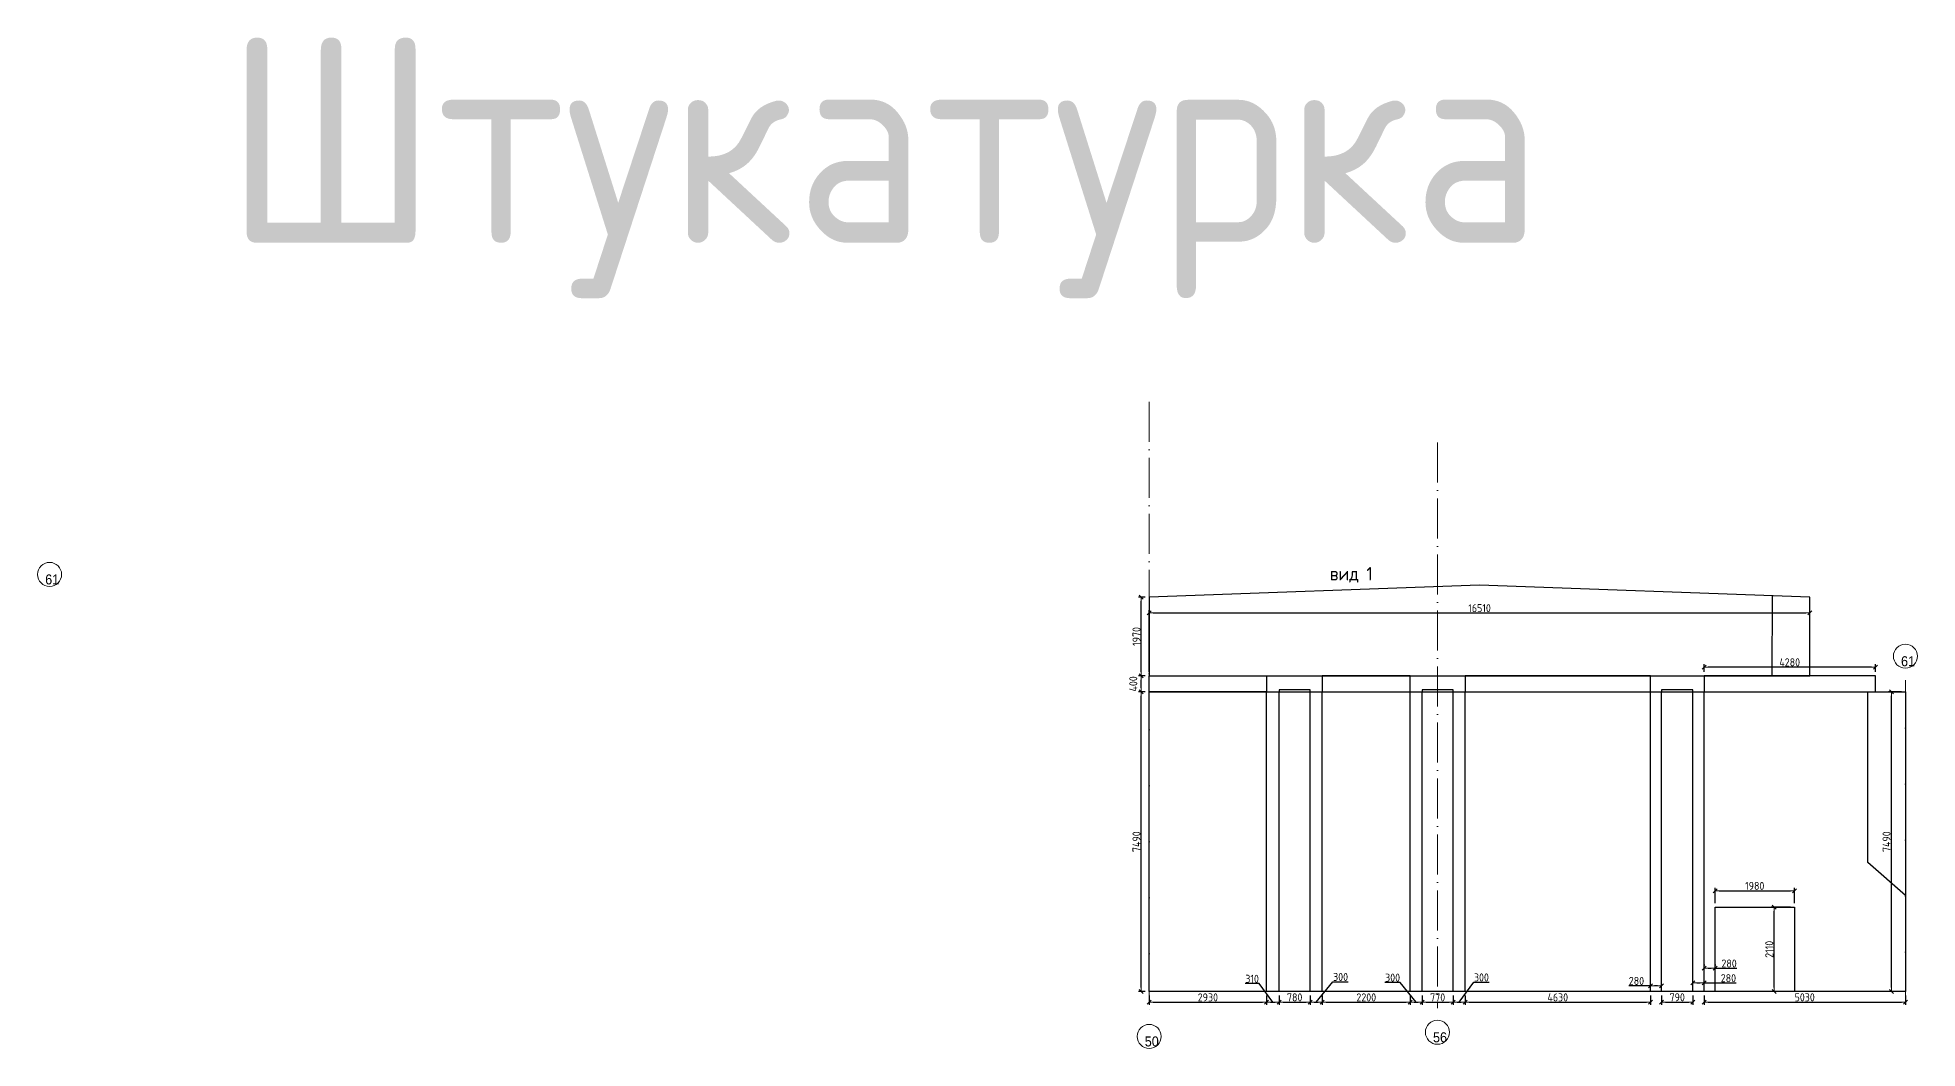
# Model space of a CAD drawing. Header units: millimetres. Extents: x 209 to 1046824, y -248937 to 510758.
# Drawn here: x 39096 to 86084, y 93667 to 118936 of the extents above; entities that cross this region are included whole.
import ezdxf

# ---------------------------------------------------------------- set-up
doc = ezdxf.new("R2010")
doc.units = ezdxf.units.MM
doc.linetypes.add('50_200_ШТРИХ_1Т_ш5_п1_п1_', pattern=[1400, 1000, -200, 0, -200])
for name, color, linetype, lineweight, true_color in [('Оси-1', 7, 'Continuous', 20, 0xaaaaaa), ('Оси-2', 7, 'Continuous', 9, 0xaaaaaa), ('Оси-3', 7, '50_200_ШТРИХ_1Т_ш5_п1_п1_', 9, 0xaaaaaa)]:
    doc.layers.add(name, color=color, linetype=linetype, lineweight=lineweight, true_color=true_color)
doc.layers.add('Основные линии', color=7, linetype='Continuous', lineweight=30)
doc.layers.add('Размеры', color=7, linetype='Continuous', lineweight=15)
doc.styles.add('Arial', font='arial.ttf', dxfattribs={"width": 0.9, "height": 500})
doc.styles.add('СПДС', font='isocpeur.ttf', dxfattribs={"width": 0.9})
doc.dimstyles.new('Размера А3', dxfattribs={"dimtxt": 200, "dimasz": 100, "dimexe": 70, "dimexo": 100, "dimgap": 20, "dimtad": 1, "dimdec": 0, "dimrnd": 10, "dimzin": 0, "dimdsep": 46, "dimtxsty": 'СПДС', "dimblk": 'ARROWHEAD_6', "dimcen": 1, "dimclrd": 256, "dimclre": 256, "dimclrt": 256, "dimazin": 0, "dimtfac": 1, "dimtdec": 0, "dimtmove": 2, "dimatfit": 3, "dimfxl": 1, "dimtolj": 1, "dimtzin": 0, "dimarcsym": 0})

# ---------------------------------------------------------------- blocks, each defined once
blk = doc.blocks.new('Ось сетки - Круг_Ø6_00__ISO-2_5_0_9K_-17386508-АИ_План этажа Радиаторы_2')
at = {"layer": 'Оси-1'}
blk.add_circle((0, 0), 3, dxfattribs=at)
blk = doc.blocks.new('ARROWHEAD_6')
at = {"color": 0, "linetype": 'Continuous'}
for p, q in [((0, 0), (-1, 0)), ((-0.5, -0.5), (0.5, 0.5))]:
    blk.add_line(p, q, dxfattribs=at)
blk = doc.blocks.new('*D283')
at = {"layer": 'Defpoints', "color": 0, "lineweight": 30, "transparency": 16777216}
for p in [(66684, 102580), (66884, 102580), (66884, 95090)]:
    blk.add_point(p, dxfattribs=at)
at = {"layer": 'Размеры', "lineweight": -2, "transparency": 16777216}
for p, q in [((66784, 102580), (66614, 102580)), ((66684, 95190), (66684, 102480)), ((66784, 95090), (66614, 95090))]:
    blk.add_line(p, q, dxfattribs=at)
at = {"layer": 'Размеры', "lineweight": -2, "transparency": 16777216, "xscale": 100, "yscale": 100, "zscale": 100}
for p, rotation in [((66684, 102580), 90), ((66684, 95090), 270)]:
    blk.add_blockref('ARROWHEAD_6', p, dxfattribs=dict(at, rotation=rotation))
at = {"layer": 'Размеры', "lineweight": 15, "transparency": 16777216, "insert": (66564, 98835), "char_height": 200, "attachment_point": 5, "rotation": 90, "style": 'СПДС'}
blk.add_mtext('\\A1;7490', dxfattribs=at)
blk = doc.blocks.new('*D284')
at = {"layer": 'Defpoints', "color": 0, "lineweight": 30, "transparency": 16777216}
for p in [(66684, 102980), (66884, 102980), (66884, 102580)]:
    blk.add_point(p, dxfattribs=at)
at = {"layer": 'Размеры', "lineweight": -2, "transparency": 16777216}
for p, q in [((66784, 102980), (66614, 102980)), ((66784, 102580), (66614, 102580)), ((66684, 102680), (66684, 102880))]:
    blk.add_line(p, q, dxfattribs=at)
at = {"layer": 'Размеры', "lineweight": -2, "transparency": 16777216, "xscale": 100, "yscale": 100, "zscale": 100}
for p, rotation in [((66684, 102980), 90), ((66684, 102580), 270)]:
    blk.add_blockref('ARROWHEAD_6', p, dxfattribs=dict(at, rotation=rotation))
at = {"layer": 'Размеры', "lineweight": 15, "transparency": 16777216, "insert": (66484, 102780), "char_height": 200, "attachment_point": 5, "rotation": 90, "style": 'СПДС'}
blk.add_mtext('\\A1;400', dxfattribs=at)
blk = doc.blocks.new('*D285')
at = {"layer": 'Defpoints', "color": 0, "lineweight": 30, "transparency": 16777216}
for p in [(66684, 104950), (66884, 104950), (66884, 102980)]:
    blk.add_point(p, dxfattribs=at)
at = {"layer": 'Размеры', "lineweight": -2, "transparency": 16777216}
for p, q in [((66784, 104950), (66614, 104950)), ((66684, 103080), (66684, 104850)), ((66784, 102980), (66614, 102980))]:
    blk.add_line(p, q, dxfattribs=at)
at = {"layer": 'Размеры', "lineweight": -2, "transparency": 16777216, "xscale": 100, "yscale": 100, "zscale": 100}
for p, rotation in [((66684, 104950), 90), ((66684, 102980), 270)]:
    blk.add_blockref('ARROWHEAD_6', p, dxfattribs=dict(at, rotation=rotation))
at = {"layer": 'Размеры', "lineweight": 15, "transparency": 16777216, "insert": (66564, 103965), "char_height": 200, "attachment_point": 5, "rotation": 90, "style": 'СПДС'}
blk.add_mtext('\\A1;1970', dxfattribs=at)
blk = doc.blocks.new('*D296')
at = {"layer": 'Defpoints', "color": 0, "lineweight": 30, "transparency": 16777216}
for p in [(66884, 95090), (69814, 95090), (69814, 94823)]:
    blk.add_point(p, dxfattribs=at)
at = {"layer": 'Размеры', "lineweight": -2, "transparency": 16777216}
for p, q in [((66884, 94990), (66884, 94753)), ((69814, 94990), (69814, 94753)), ((66984, 94823), (69714, 94823))]:
    blk.add_line(p, q, dxfattribs=at)
at = {"layer": 'Размеры', "lineweight": -2, "transparency": 16777216, "xscale": 100, "yscale": 100, "zscale": 100, "rotation": 180}
blk.add_blockref('ARROWHEAD_6', (66884, 94823), dxfattribs=at)
at = {"layer": 'Размеры', "lineweight": -2, "transparency": 16777216, "xscale": 100, "yscale": 100, "zscale": 100}
blk.add_blockref('ARROWHEAD_6', (69814, 94823), dxfattribs=at)
at = {"layer": 'Размеры', "lineweight": 15, "transparency": 16777216, "insert": (68349, 94943), "char_height": 200, "attachment_point": 5, "style": 'СПДС'}
blk.add_mtext('\\A1;2930', dxfattribs=at)
blk = doc.blocks.new('*D297')
at = {"layer": 'Defpoints', "color": 0, "lineweight": 30, "transparency": 16777216}
for p in [(69814, 95090), (70128, 95090), (70128, 94823)]:
    blk.add_point(p, dxfattribs=at)
at = {"layer": 'Размеры', "lineweight": -2, "transparency": 16777216}
for p, q in [((69627, 95288), (69281, 95288)), ((69971, 94823), (69627, 95288)), ((69814, 94990), (69814, 94753)), ((70128, 94990), (70128, 94753)), ((69914, 94823), (70028, 94823))]:
    blk.add_line(p, q, dxfattribs=at)
at = {"layer": 'Размеры', "lineweight": -2, "transparency": 16777216, "xscale": 100, "yscale": 100, "zscale": 100, "rotation": 180}
blk.add_blockref('ARROWHEAD_6', (69814, 94823), dxfattribs=at)
at = {"layer": 'Размеры', "lineweight": -2, "transparency": 16777216, "xscale": 100, "yscale": 100, "zscale": 100}
blk.add_blockref('ARROWHEAD_6', (70128, 94823), dxfattribs=at)
at = {"layer": 'Размеры', "lineweight": 15, "transparency": 16777216, "insert": (69454, 95408), "char_height": 200, "attachment_point": 5, "style": 'СПДС'}
blk.add_mtext('\\A1;310', dxfattribs=at)
blk = doc.blocks.new('*D298')
at = {"layer": 'Defpoints', "color": 0, "lineweight": 30, "transparency": 16777216}
for p in [(70128, 95090), (70908, 95090), (70908, 94823)]:
    blk.add_point(p, dxfattribs=at)
at = {"layer": 'Размеры', "lineweight": -2, "transparency": 16777216}
for p, q in [((70128, 94990), (70128, 94753)), ((70908, 94990), (70908, 94753)), ((70228, 94823), (70808, 94823))]:
    blk.add_line(p, q, dxfattribs=at)
at = {"layer": 'Размеры', "lineweight": -2, "transparency": 16777216, "xscale": 100, "yscale": 100, "zscale": 100, "rotation": 180}
blk.add_blockref('ARROWHEAD_6', (70128, 94823), dxfattribs=at)
at = {"layer": 'Размеры', "lineweight": -2, "transparency": 16777216, "xscale": 100, "yscale": 100, "zscale": 100}
blk.add_blockref('ARROWHEAD_6', (70908, 94823), dxfattribs=at)
at = {"layer": 'Размеры', "lineweight": 15, "transparency": 16777216, "insert": (70518, 94943), "char_height": 200, "attachment_point": 5, "style": 'СПДС'}
blk.add_mtext('\\A1;780', dxfattribs=at)
blk = doc.blocks.new('*D299')
at = {"layer": 'Defpoints', "color": 0, "lineweight": 30, "transparency": 16777216}
for p in [(70908, 95090), (71208, 95090), (71208, 94823)]:
    blk.add_point(p, dxfattribs=at)
at = {"layer": 'Размеры', "lineweight": -2, "transparency": 16777216}
for p, q in [((70908, 94990), (70908, 94753)), ((71058, 94823), (71475, 95334)), ((71208, 94990), (71208, 94753)), ((71475, 95334), (71857, 95334)), ((71008, 94823), (71108, 94823))]:
    blk.add_line(p, q, dxfattribs=at)
at = {"layer": 'Размеры', "lineweight": -2, "transparency": 16777216, "xscale": 100, "yscale": 100, "zscale": 100, "rotation": 180}
blk.add_blockref('ARROWHEAD_6', (70908, 94823), dxfattribs=at)
at = {"layer": 'Размеры', "lineweight": -2, "transparency": 16777216, "xscale": 100, "yscale": 100, "zscale": 100}
blk.add_blockref('ARROWHEAD_6', (71208, 94823), dxfattribs=at)
at = {"layer": 'Размеры', "lineweight": 15, "transparency": 16777216, "insert": (71666, 95454), "char_height": 200, "attachment_point": 5, "style": 'СПДС'}
blk.add_mtext('\\A1;300', dxfattribs=at)
blk = doc.blocks.new('*D286')
at = {"layer": 'Defpoints', "color": 0, "lineweight": 30, "transparency": 16777216}
for p in [(71208, 95090), (73408, 95090), (73408, 94823)]:
    blk.add_point(p, dxfattribs=at)
at = {"layer": 'Размеры', "lineweight": -2, "transparency": 16777216}
for p, q in [((71208, 94990), (71208, 94753)), ((73408, 94990), (73408, 94753)), ((71308, 94823), (73308, 94823))]:
    blk.add_line(p, q, dxfattribs=at)
at = {"layer": 'Размеры', "lineweight": -2, "transparency": 16777216, "xscale": 100, "yscale": 100, "zscale": 100, "rotation": 180}
blk.add_blockref('ARROWHEAD_6', (71208, 94823), dxfattribs=at)
at = {"layer": 'Размеры', "lineweight": -2, "transparency": 16777216, "xscale": 100, "yscale": 100, "zscale": 100}
blk.add_blockref('ARROWHEAD_6', (73408, 94823), dxfattribs=at)
at = {"layer": 'Размеры', "lineweight": 15, "transparency": 16777216, "insert": (72308, 94943), "char_height": 200, "attachment_point": 5, "style": 'СПДС'}
blk.add_mtext('\\A1;2200', dxfattribs=at)
blk = doc.blocks.new('*D287')
at = {"layer": 'Defpoints', "color": 0, "lineweight": 30, "transparency": 16777216}
for p in [(73408, 95090), (73708, 95090), (73708, 94823)]:
    blk.add_point(p, dxfattribs=at)
at = {"layer": 'Размеры', "lineweight": -2, "transparency": 16777216}
for p, q in [((73157, 95316), (72775, 95316)), ((73558, 94823), (73157, 95316)), ((73408, 94990), (73408, 94753)), ((73708, 94990), (73708, 94753)), ((73508, 94823), (73608, 94823))]:
    blk.add_line(p, q, dxfattribs=at)
at = {"layer": 'Размеры', "lineweight": -2, "transparency": 16777216, "xscale": 100, "yscale": 100, "zscale": 100, "rotation": 180}
blk.add_blockref('ARROWHEAD_6', (73408, 94823), dxfattribs=at)
at = {"layer": 'Размеры', "lineweight": -2, "transparency": 16777216, "xscale": 100, "yscale": 100, "zscale": 100}
blk.add_blockref('ARROWHEAD_6', (73708, 94823), dxfattribs=at)
at = {"layer": 'Размеры', "lineweight": 15, "transparency": 16777216, "insert": (72966, 95436), "char_height": 200, "attachment_point": 5, "style": 'СПДС'}
blk.add_mtext('\\A1;300', dxfattribs=at)
blk = doc.blocks.new('*D288')
at = {"layer": 'Defpoints', "color": 0, "lineweight": 30, "transparency": 16777216}
for p in [(73708, 95090), (74478, 95090), (74478, 94823)]:
    blk.add_point(p, dxfattribs=at)
at = {"layer": 'Размеры', "lineweight": -2, "transparency": 16777216}
for p, q in [((73708, 94990), (73708, 94753)), ((74478, 94990), (74478, 94753)), ((73808, 94823), (74378, 94823))]:
    blk.add_line(p, q, dxfattribs=at)
at = {"layer": 'Размеры', "lineweight": -2, "transparency": 16777216, "xscale": 100, "yscale": 100, "zscale": 100, "rotation": 180}
blk.add_blockref('ARROWHEAD_6', (73708, 94823), dxfattribs=at)
at = {"layer": 'Размеры', "lineweight": -2, "transparency": 16777216, "xscale": 100, "yscale": 100, "zscale": 100}
blk.add_blockref('ARROWHEAD_6', (74478, 94823), dxfattribs=at)
at = {"layer": 'Размеры', "lineweight": 15, "transparency": 16777216, "insert": (74093, 94943), "char_height": 200, "attachment_point": 5, "style": 'СПДС'}
blk.add_mtext('\\A1;770', dxfattribs=at)
blk = doc.blocks.new('*D289')
at = {"layer": 'Defpoints', "color": 0, "lineweight": 30, "transparency": 16777216}
for p in [(74478, 95090), (74778, 95090), (74778, 94823)]:
    blk.add_point(p, dxfattribs=at)
at = {"layer": 'Размеры', "lineweight": -2, "transparency": 16777216}
for p, q in [((74478, 94990), (74478, 94753)), ((74628, 94823), (74995, 95322)), ((74778, 94990), (74778, 94753)), ((74995, 95322), (75377, 95322)), ((74578, 94823), (74678, 94823))]:
    blk.add_line(p, q, dxfattribs=at)
at = {"layer": 'Размеры', "lineweight": -2, "transparency": 16777216, "xscale": 100, "yscale": 100, "zscale": 100, "rotation": 180}
blk.add_blockref('ARROWHEAD_6', (74478, 94823), dxfattribs=at)
at = {"layer": 'Размеры', "lineweight": -2, "transparency": 16777216, "xscale": 100, "yscale": 100, "zscale": 100}
blk.add_blockref('ARROWHEAD_6', (74778, 94823), dxfattribs=at)
at = {"layer": 'Размеры', "lineweight": 15, "transparency": 16777216, "insert": (75186, 95442), "char_height": 200, "attachment_point": 5, "style": 'СПДС'}
blk.add_mtext('\\A1;300', dxfattribs=at)
blk = doc.blocks.new('*D290')
at = {"layer": 'Defpoints', "color": 0, "lineweight": 30, "transparency": 16777216}
for p in [(74778, 95090), (79412, 95090), (79412, 94823)]:
    blk.add_point(p, dxfattribs=at)
at = {"layer": 'Размеры', "lineweight": -2, "transparency": 16777216}
for p, q in [((74778, 94990), (74778, 94753)), ((79412, 94990), (79412, 94753)), ((74878, 94823), (79312, 94823))]:
    blk.add_line(p, q, dxfattribs=at)
at = {"layer": 'Размеры', "lineweight": -2, "transparency": 16777216, "xscale": 100, "yscale": 100, "zscale": 100, "rotation": 180}
blk.add_blockref('ARROWHEAD_6', (74778, 94823), dxfattribs=at)
at = {"layer": 'Размеры', "lineweight": -2, "transparency": 16777216, "xscale": 100, "yscale": 100, "zscale": 100}
blk.add_blockref('ARROWHEAD_6', (79412, 94823), dxfattribs=at)
at = {"layer": 'Размеры', "lineweight": 15, "transparency": 16777216, "insert": (77095, 94943), "char_height": 200, "attachment_point": 5, "style": 'СПДС'}
blk.add_mtext('\\A1;4630', dxfattribs=at)
blk = doc.blocks.new('*D300')
at = {"layer": 'Defpoints', "color": 0, "lineweight": 30, "transparency": 16777216}
for p in [(79412, 95090), (79688, 95234), (79688, 95090)]:
    blk.add_point(p, dxfattribs=at)
at = {"layer": 'Размеры', "lineweight": -2, "transparency": 16777216}
for p, q in [((79412, 95234), (78870, 95234)), ((79412, 95190), (79412, 95304)), ((79588, 95234), (79512, 95234)), ((79688, 95190), (79688, 95304))]:
    blk.add_line(p, q, dxfattribs=at)
at = {"layer": 'Размеры', "lineweight": -2, "transparency": 16777216, "xscale": 100, "yscale": 100, "zscale": 100, "rotation": 180}
blk.add_blockref('ARROWHEAD_6', (79412, 95234), dxfattribs=at)
at = {"layer": 'Размеры', "lineweight": -2, "transparency": 16777216, "xscale": 100, "yscale": 100, "zscale": 100}
blk.add_blockref('ARROWHEAD_6', (79688, 95234), dxfattribs=at)
at = {"layer": 'Размеры', "lineweight": 15, "transparency": 16777216, "insert": (79061, 95354), "char_height": 200, "attachment_point": 5, "style": 'СПДС'}
blk.add_mtext('\\A1;280', dxfattribs=at)
blk = doc.blocks.new('*D301')
at = {"layer": 'Defpoints', "color": 0, "lineweight": 30, "transparency": 16777216}
for p in [(79688, 95090), (80474, 95090), (80474, 94825)]:
    blk.add_point(p, dxfattribs=at)
at = {"layer": 'Размеры', "lineweight": -2, "transparency": 16777216}
for p, q in [((79688, 94990), (79688, 94755)), ((80474, 94990), (80474, 94755)), ((79788, 94825), (80374, 94825))]:
    blk.add_line(p, q, dxfattribs=at)
at = {"layer": 'Размеры', "lineweight": -2, "transparency": 16777216, "xscale": 100, "yscale": 100, "zscale": 100, "rotation": 180}
blk.add_blockref('ARROWHEAD_6', (79688, 94825), dxfattribs=at)
at = {"layer": 'Размеры', "lineweight": -2, "transparency": 16777216, "xscale": 100, "yscale": 100, "zscale": 100}
blk.add_blockref('ARROWHEAD_6', (80474, 94825), dxfattribs=at)
at = {"layer": 'Размеры', "lineweight": 15, "transparency": 16777216, "insert": (80081, 94945), "char_height": 200, "attachment_point": 5, "style": 'СПДС'}
blk.add_mtext('\\A1;790', dxfattribs=at)
blk = doc.blocks.new('*D302')
at = {"layer": 'Defpoints', "color": 0, "lineweight": 30, "transparency": 16777216}
for p in [(80474, 95090), (80750, 95303), (80750, 95090)]:
    blk.add_point(p, dxfattribs=at)
at = {"layer": 'Размеры', "lineweight": -2, "transparency": 16777216}
for p, q in [((80474, 95190), (80474, 95373)), ((80574, 95303), (80650, 95303)), ((80750, 95190), (80750, 95373)), ((80750, 95303), (81551, 95303))]:
    blk.add_line(p, q, dxfattribs=at)
at = {"layer": 'Размеры', "lineweight": -2, "transparency": 16777216, "xscale": 100, "yscale": 100, "zscale": 100, "rotation": 180}
blk.add_blockref('ARROWHEAD_6', (80474, 95303), dxfattribs=at)
at = {"layer": 'Размеры', "lineweight": -2, "transparency": 16777216, "xscale": 100, "yscale": 100, "zscale": 100}
blk.add_blockref('ARROWHEAD_6', (80750, 95303), dxfattribs=at)
at = {"layer": 'Размеры', "lineweight": 15, "transparency": 16777216, "insert": (81360, 95423), "char_height": 200, "attachment_point": 5, "style": 'СПДС'}
blk.add_mtext('\\A1;280', dxfattribs=at)
blk = doc.blocks.new('*D303')
at = {"layer": 'Defpoints', "color": 0, "lineweight": 30, "transparency": 16777216}
for p in [(80750, 95664), (81025, 95670), (81025, 95664)]:
    blk.add_point(p, dxfattribs=at)
at = {"layer": 'Размеры', "lineweight": -2, "transparency": 16777216}
for p, q in [((80750, 95764), (80750, 95740)), ((80850, 95670), (80925, 95670)), ((81025, 95764), (81025, 95740)), ((81025, 95670), (81568, 95670))]:
    blk.add_line(p, q, dxfattribs=at)
at = {"layer": 'Размеры', "lineweight": -2, "transparency": 16777216, "xscale": 100, "yscale": 100, "zscale": 100, "rotation": 180}
blk.add_blockref('ARROWHEAD_6', (80750, 95670), dxfattribs=at)
at = {"layer": 'Размеры', "lineweight": -2, "transparency": 16777216, "xscale": 100, "yscale": 100, "zscale": 100}
blk.add_blockref('ARROWHEAD_6', (81025, 95670), dxfattribs=at)
at = {"layer": 'Размеры', "lineweight": 15, "transparency": 16777216, "insert": (81377, 95790), "char_height": 200, "attachment_point": 5, "style": 'СПДС'}
blk.add_mtext('\\A1;280', dxfattribs=at)
blk = doc.blocks.new('*D304')
at = {"layer": 'Defpoints', "color": 0, "lineweight": 30, "transparency": 16777216}
for p in [(82502, 97200), (83010, 97200), (83010, 95090)]:
    blk.add_point(p, dxfattribs=at)
at = {"layer": 'Размеры', "lineweight": -2, "transparency": 16777216}
for p, q in [((82910, 97200), (82432, 97200)), ((82502, 95190), (82502, 97100)), ((82910, 95090), (82432, 95090))]:
    blk.add_line(p, q, dxfattribs=at)
at = {"layer": 'Размеры', "lineweight": -2, "transparency": 16777216, "xscale": 100, "yscale": 100, "zscale": 100}
for p, rotation in [((82502, 97200), 90), ((82502, 95090), 270)]:
    blk.add_blockref('ARROWHEAD_6', p, dxfattribs=dict(at, rotation=rotation))
at = {"layer": 'Размеры', "lineweight": 15, "transparency": 16777216, "insert": (82382, 96145), "char_height": 200, "attachment_point": 5, "rotation": 90, "style": 'СПДС'}
blk.add_mtext('\\A1;2110', dxfattribs=at)
blk = doc.blocks.new('*D291')
at = {"layer": 'Defpoints', "color": 0, "lineweight": 30, "transparency": 16777216}
for p in [(83010, 97610), (81025, 97200), (83010, 97200)]:
    blk.add_point(p, dxfattribs=at)
at = {"layer": 'Размеры', "lineweight": -2, "transparency": 16777216}
for p, q in [((81025, 97300), (81025, 97680)), ((81125, 97610), (82910, 97610)), ((83010, 97300), (83010, 97680))]:
    blk.add_line(p, q, dxfattribs=at)
at = {"layer": 'Размеры', "lineweight": -2, "transparency": 16777216, "xscale": 100, "yscale": 100, "zscale": 100, "rotation": 180}
blk.add_blockref('ARROWHEAD_6', (81025, 97610), dxfattribs=at)
at = {"layer": 'Размеры', "lineweight": -2, "transparency": 16777216, "xscale": 100, "yscale": 100, "zscale": 100}
blk.add_blockref('ARROWHEAD_6', (83010, 97610), dxfattribs=at)
at = {"layer": 'Размеры', "lineweight": 15, "transparency": 16777216, "insert": (82018, 97730), "char_height": 200, "attachment_point": 5, "style": 'СПДС'}
blk.add_mtext('\\A1;1980', dxfattribs=at)
blk = doc.blocks.new('*D292')
at = {"layer": 'Defpoints', "color": 0, "lineweight": 30, "transparency": 16777216}
for p in [(80750, 103199), (80750, 102980), (85034, 102980)]:
    blk.add_point(p, dxfattribs=at)
at = {"layer": 'Размеры', "lineweight": -2, "transparency": 16777216}
for p, q in [((80750, 103080), (80750, 103269)), ((84934, 103199), (80850, 103199)), ((85034, 103080), (85034, 103269))]:
    blk.add_line(p, q, dxfattribs=at)
at = {"layer": 'Размеры', "lineweight": -2, "transparency": 16777216, "xscale": 100, "yscale": 100, "zscale": 100, "rotation": 180}
blk.add_blockref('ARROWHEAD_6', (80750, 103199), dxfattribs=at)
at = {"layer": 'Размеры', "lineweight": -2, "transparency": 16777216, "xscale": 100, "yscale": 100, "zscale": 100}
blk.add_blockref('ARROWHEAD_6', (85034, 103199), dxfattribs=at)
at = {"layer": 'Размеры', "lineweight": 15, "transparency": 16777216, "insert": (82892, 103319), "char_height": 200, "attachment_point": 5, "style": 'СПДС'}
blk.add_mtext('\\A1;4280', dxfattribs=at)
blk = doc.blocks.new('*D293')
at = {"layer": 'Defpoints', "color": 0, "lineweight": 30, "transparency": 16777216}
for p in [(80750, 95090), (85784, 95090), (85784, 94825)]:
    blk.add_point(p, dxfattribs=at)
at = {"layer": 'Размеры', "lineweight": -2, "transparency": 16777216}
for p, q in [((80750, 94990), (80750, 94755)), ((85784, 94990), (85784, 94755)), ((80850, 94825), (85684, 94825))]:
    blk.add_line(p, q, dxfattribs=at)
at = {"layer": 'Размеры', "lineweight": -2, "transparency": 16777216, "xscale": 100, "yscale": 100, "zscale": 100, "rotation": 180}
blk.add_blockref('ARROWHEAD_6', (80750, 94825), dxfattribs=at)
at = {"layer": 'Размеры', "lineweight": -2, "transparency": 16777216, "xscale": 100, "yscale": 100, "zscale": 100}
blk.add_blockref('ARROWHEAD_6', (85784, 94825), dxfattribs=at)
at = {"layer": 'Размеры', "lineweight": 15, "transparency": 16777216, "insert": (83267, 94945), "char_height": 200, "attachment_point": 5, "style": 'СПДС'}
blk.add_mtext('\\A1;5030', dxfattribs=at)
blk = doc.blocks.new('*D294')
at = {"layer": 'Defpoints', "color": 0, "lineweight": 30, "transparency": 16777216}
for p in [(85433, 102580), (85784, 102580), (85784, 95090)]:
    blk.add_point(p, dxfattribs=at)
at = {"layer": 'Размеры', "lineweight": -2, "transparency": 16777216}
for p, q in [((85684, 102580), (85363, 102580)), ((85433, 95190), (85433, 102480)), ((85684, 95090), (85363, 95090))]:
    blk.add_line(p, q, dxfattribs=at)
at = {"layer": 'Размеры', "lineweight": -2, "transparency": 16777216, "xscale": 100, "yscale": 100, "zscale": 100}
for p, rotation in [((85433, 102580), 90), ((85433, 95090), 270)]:
    blk.add_blockref('ARROWHEAD_6', p, dxfattribs=dict(at, rotation=rotation))
at = {"layer": 'Размеры', "lineweight": 15, "transparency": 16777216, "insert": (85313, 98835), "char_height": 200, "attachment_point": 5, "rotation": 90, "style": 'СПДС'}
blk.add_mtext('\\A1;7490', dxfattribs=at)
blk = doc.blocks.new('*D295')
at = {"layer": 'Defpoints', "color": 0, "lineweight": 30, "transparency": 16777216}
for p in [(83394, 104553), (66884, 102980), (83394, 102980)]:
    blk.add_point(p, dxfattribs=at)
at = {"layer": 'Размеры', "lineweight": -2, "transparency": 16777216}
for p, q in [((66884, 103080), (66884, 104623)), ((66984, 104553), (83294, 104553)), ((83394, 103080), (83394, 104623))]:
    blk.add_line(p, q, dxfattribs=at)
at = {"layer": 'Размеры', "lineweight": -2, "transparency": 16777216, "xscale": 100, "yscale": 100, "zscale": 100, "rotation": 180}
blk.add_blockref('ARROWHEAD_6', (66884, 104553), dxfattribs=at)
at = {"layer": 'Размеры', "lineweight": -2, "transparency": 16777216, "xscale": 100, "yscale": 100, "zscale": 100}
blk.add_blockref('ARROWHEAD_6', (83394, 104553), dxfattribs=at)
at = {"layer": 'Размеры', "lineweight": 15, "transparency": 16777216, "insert": (75139, 104673), "char_height": 200, "attachment_point": 5, "style": 'СПДС'}
blk.add_mtext('\\A1;16510', dxfattribs=at)

msp = doc.modelspace()

# ---------------------------------------------------------------- linework, layer by layer
at = {"layer": 'Оси-3'}
for p, q in [((66881.5, 109833.9), (66881.5, 94567.3)), ((74085.7, 108816.5), (74085.7, 94670.4)), ((85784.1, 102871.1), (85784.9, 94825.4))]:
    msp.add_line(p, q, dxfattribs=at)
at = {"layer": 'Основные линии'}
for points in [[(66884.1, 102979.9), (83394.1, 102979.9), (83394.1, 104949.9), (75139.1, 105249.9), (66884.1, 104949.9)], [(66884.1, 102979.9), (69814.1, 102979.9), (69814.1, 102579.9), (66884.1, 102579.9)], [(71208.1, 102579.9), (73408.1, 102579.9), (73408.1, 102979.9), (71208.1, 102979.9)], [(74778.1, 102579.9), (79412.1, 102579.9), (79412.1, 102979.9), (74778.1, 102979.9)], [(80750.1, 102579.9), (85034.1, 102579.9), (85034.1, 102979.9), (80750.1, 102979.9)], [(85784.1, 95089.9), (66884.1, 95089.9), (66884.1, 102579.9), (85784.1, 102579.9)], [(70128.1, 102579.9), (70908.1, 102579.9), (70908.1, 102629.9), (70128.1, 102629.9)], [(73708.1, 102579.9), (74478.1, 102579.9), (74478.1, 102629.9), (73708.1, 102629.9)], [(79688.1, 102579.9), (80474.1, 102579.9), (80474.1, 102629.9), (79688.1, 102629.9)]]:
    msp.add_lwpolyline(points, close=True, dxfattribs=at)
for points in [[(82457.7, 102979.9), (82458.9, 104983.9)], [(82457.7, 102979.9), (83394.1, 102979.9)], [(69814.1, 95089.9), (69814.1, 102579.9)], [(70128.1, 95089.9), (70128.1, 102579.9)], [(70908.1, 95089.9), (70908.1, 102579.9)], [(71208.1, 95089.9), (71208.1, 102579.9)], [(73408.1, 95089.9), (73408.1, 102579.9)], [(73708.1, 95089.9), (73708.1, 102579.9)], [(74478.1, 95089.9), (74478.1, 102579.9)], [(74778.1, 95089.9), (74778.1, 102579.9)], [(79412.1, 95089.9), (79412.1, 102579.9)], [(79688.1, 95089.9), (79688.1, 102579.9)], [(80474.1, 95089.9), (80474.1, 102579.9)], [(80750.1, 95089.9), (80750.1, 102579.9)], [(85784.1, 97489.7), (84847.7, 98316.9), (84847.7, 102579.9)], [(84847.7, 102579.9), (85784.1, 102579.9)], [(81025.1, 95089.9), (81025.1, 97199.9), (83010.1, 97199.9), (83010.1, 95089.9)]]:
    msp.add_lwpolyline(points, dxfattribs=at)

# ---------------------------------------------------------------- block references
at = {"layer": 'Оси-1', "xscale": 100, "yscale": 100, "zscale": 100, "rotation": 180}
for p in [(39396.1, 105516.3), (85784.1, 103471.1), (66881.5, 93967.3), (74085.7, 94070.5)]:
    msp.add_blockref('Ось сетки - Круг_Ø6_00__ISO-2_5_0_9K_-17386508-АИ_План этажа Радиаторы_2', p, dxfattribs=at)

# ---------------------------------------------------------------- texts
at = {"layer": 'Оси-2', "char_height": 250, "width": 702, "attachment_point": 5, "line_spacing_factor": 0.936439, "style": 'Arial'}
for s, insert in [('\\pxqc,t4.572,9.144,13.716,18.288,22.86,27.432,32.004,36.576,41.148,45.72,50.292,54.864,59.436,64.008,68.58,73.152,77.724,82.296,86.868,91.44,96.012,100.584,105.156,109.728,114.3,118.872,123.444,128.016,132.588,137.16,141.732,146.304;{61}', (39461.3, 105389.1)), ('\\pxqc,t4.572,9.144,13.716,18.288,22.86,27.432,32.004,36.576,41.148,45.72,50.292,54.864,59.436,64.008,68.58,73.152,77.724,82.296,86.868,91.44,96.012,100.584,105.156,109.728,114.3,118.872,123.444,128.016,132.588,137.16,141.732,146.304;{61}', (85849.3, 103344)), ('\\pxqc,t4.572,9.144,13.716,18.288,22.86,27.432,32.004,36.576,41.148,45.72,50.292,54.864,59.436,64.008,68.58,73.152,77.724,82.296,86.868,91.44,96.012,100.584,105.156,109.728,114.3,118.872,123.444,128.016,132.588,137.16,141.732,146.304;{56}', (74150.8, 93943.3)), ('\\pxqc,t4.572,9.144,13.716,18.288,22.86,27.432,32.004,36.576,41.148,45.72,50.292,54.864,59.436,64.008,68.58,73.152,77.724,82.296,86.868,91.44,96.012,100.584,105.156,109.728,114.3,118.872,123.444,128.016,132.588,137.16,141.732,146.304;{50}', (66946.6, 93840.2))]:
    msp.add_mtext(s, dxfattribs=dict(at, insert=insert))
at = {"layer": 'Основные линии', "attachment_point": 1, "style": 'СПДС'}
for s, width, gutter_width, insert, char_height in [('Штукатурка', 35969.672, 25472.6, (43781.2, 118901.8), 5094.53), ('вид 1', 1871.078, 1678.4, (71399.2, 105701.7), 335.67)]:
    msp.add_mtext_dynamic_manual_height_columns(s, width=width, gutter_width=gutter_width, heights=[0], dxfattribs=dict(at, insert=insert, char_height=char_height))

# ---------------------------------------------------------------- dimensions: what is measured, and where the dimension line sits
at = {"layer": 'Размеры', "lineweight": 15}
for base, p1, p2, picture, middle in [((66684.2, 104949.9), (66884.1, 102979.9), (66884.1, 104949.9), '*D285', (66564.2, 103964.9)), ((66684.2, 102979.9), (66884.1, 102579.9), (66884.1, 102979.9), '*D284', (66484.2, 102779.9)), ((66684.2, 102579.9), (66884.1, 95089.9), (66884.1, 102579.9), '*D283', (66564.2, 98834.9)), ((85433.4, 102579.9), (85784.1, 95089.9), (85784.1, 102579.9), '*D294', (85313.4, 98834.9)), ((82502, 97199.9), (83010.1, 95089.9), (83010.1, 97199.9), '*D304', (82382, 96144.9))]:
    dim = msp.add_linear_dim(base=base, p1=p1, p2=p2, angle=90, dimstyle='Размера А3', dxfattribs=at)
    dim.commit()
    dim.dimension.update_dxf_attribs({"geometry": picture, "text_midpoint": middle})
for base, p1, p2, picture, middle in [((83394.1, 104553.1), (66884.1, 102979.9), (83394.1, 102979.9), '*D295', (75139.1, 104673.1)), ((80750.1, 103198.6), (85034.1, 102979.9), (80750.1, 102979.9), '*D292', (82892.1, 103318.6)), ((83010.1, 97609.6), (81025.1, 97199.9), (83010.1, 97199.9), '*D291', (82017.6, 97729.6)), ((69814.1, 94823.1), (66884.1, 95089.9), (69814.1, 95089.9), '*D296', (68349.1, 94943.1)), ((70908.1, 94823.1), (70128.1, 95089.9), (70908.1, 95089.9), '*D298', (70518.1, 94943.1)), ((73408.1, 94823.1), (71208.1, 95089.9), (73408.1, 95089.9), '*D286', (72308.1, 94943.1)), ((74478.1, 94823.1), (73708.1, 95089.9), (74478.1, 95089.9), '*D288', (74093.1, 94943.1)), ((79412.1, 94823.1), (74778.1, 95089.9), (79412.1, 95089.9), '*D290', (77095.1, 94943.1)), ((80474.1, 94825.4), (79688.1, 95089.9), (80474.1, 95089.9), '*D301', (80081.1, 94945.4)), ((85784.1, 94825.4), (80750.1, 95089.9), (85784.1, 95089.9), '*D293', (83267.1, 94945.4))]:
    dim = msp.add_linear_dim(base=base, p1=p1, p2=p2, dimstyle='Размера А3', dxfattribs=at)
    dim.commit()
    dim.dimension.update_dxf_attribs({"geometry": picture, "text_midpoint": middle})
for base, p1, p2, override, picture, middle in [((81025.1, 95670), (80750.1, 95663.9), (81025.1, 95663.9), {"dimtmove": 0}, '*D303', (81376.5, 95670)), ((70128.1, 94823.1), (69814.1, 95089.9), (70128.1, 95089.9), {"dimtmove": 1}, '*D297', (69606.6, 95287.5)), ((71208.1, 94823.1), (70908.1, 95089.9), (71208.1, 95089.9), {"dimtmove": 1}, '*D299', (71495.4, 95334)), ((73708.1, 94823.1), (73408.1, 95089.9), (73708.1, 95089.9), {"dimtmove": 1}, '*D287', (73137.4, 95316.1)), ((74778.1, 94823.1), (74478.1, 95089.9), (74778.1, 95089.9), {"dimtmove": 1}, '*D289', (75015, 95321.7)), ((79688.1, 95234.2), (79412.1, 95089.9), (79688.1, 95089.9), {"dimtmove": 0}, '*D300', (79060.7, 95234.2)), ((80750.1, 95303.5), (80474.1, 95089.9), (80750.1, 95089.9), {"dimtmove": 0}, '*D302', (81359.8, 95303.5))]:
    dim = msp.add_linear_dim(base=base, p1=p1, p2=p2, dimstyle='Размера А3', override=override, dxfattribs=at)
    dim.commit()
    dim.dimension.update_dxf_attribs({"geometry": picture, "text_midpoint": middle, "dimtype": 160})

doc.saveas('drawing.dxf')
